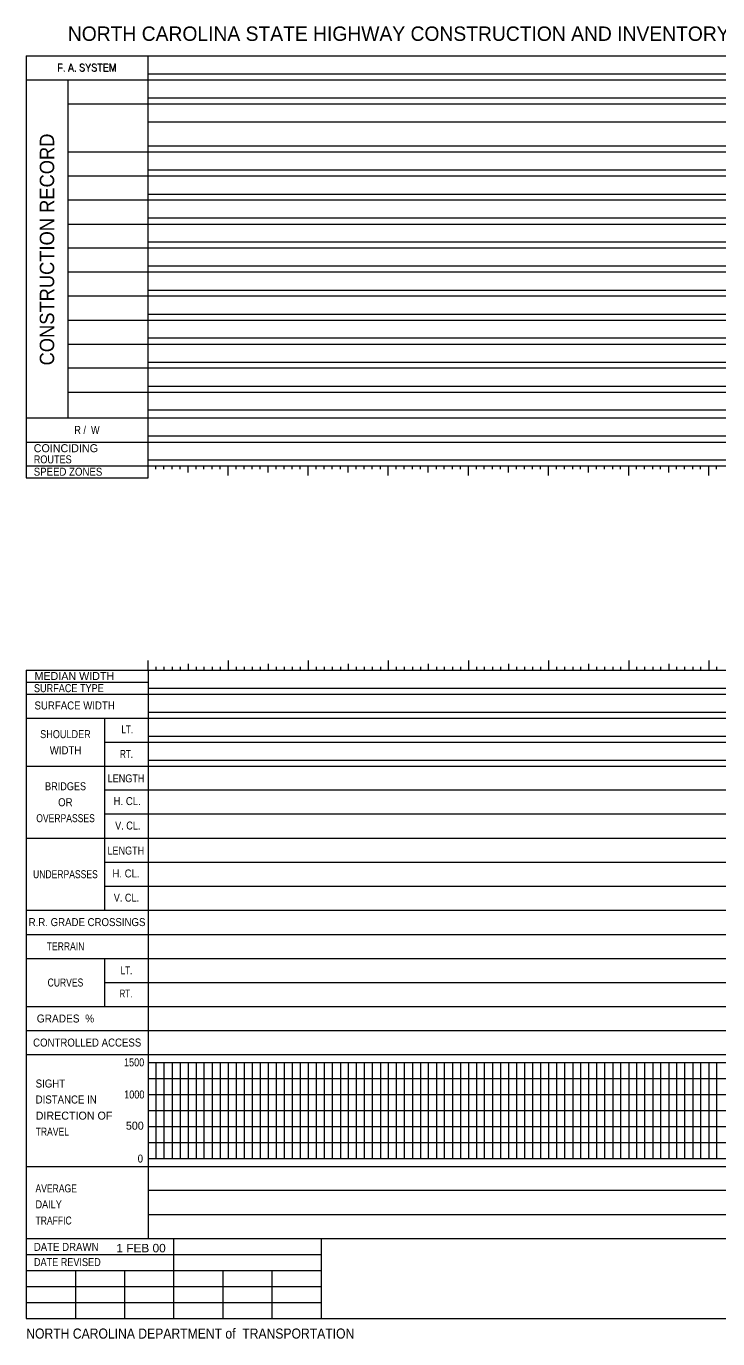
# Model space of a CAD drawing. Extents: x 321778.4 to 321800, y 217573.4 to 217590.2.
# Drawn here: x 321778.44 to 321787.08, y 217573.41 to 217589.83 of the extents above; entities that cross this region are included whole.
import ezdxf
from ezdxf.enums import TextEntityAlignment as Align

# ---------------------------------------------------------------- set-up
doc = ezdxf.new("R2010")
doc.units = 0
doc.header["$LTSCALE"] = 0.04
doc.layers.add('1', color=7, linetype='Continuous', lineweight=13)

msp = doc.modelspace()

# ---------------------------------------------------------------- linework, layer by layer
at = {"layer": '1'}
for p, q in [((321778.4389, 217589.4585), (321799.9889, 217589.4585)), ((321778.4389, 217589.4585), (321778.4389, 217584.177)), ((321779.9621, 217584.177), (321779.9621, 217589.4585)), ((321779.9621, 217589.2299), (321799.9889, 217589.2299)), ((321778.4389, 217589.1579), (321799.9889, 217589.1579)), ((321778.9586, 217589.1579), (321778.9586, 217584.9301)), ((321778.9586, 217588.8546), (321787.6334, 217588.8546)), ((321779.9621, 217588.9317), (321799.9889, 217588.9317)), ((321779.9621, 217588.6307), (321787.6334, 217588.6307)), ((321778.9586, 217588.2554), (321799.9889, 217588.2554)), ((321779.9621, 217588.3326), (321787.629, 217588.3326)), ((321779.9621, 217588.0292), (321799.9889, 217588.0292)), ((321778.9586, 217587.957), (321799.9889, 217587.957)), ((321779.9621, 217587.7284), (321799.9889, 217587.7284)), ((321778.9586, 217587.654), (321799.9889, 217587.654)), ((321779.9621, 217587.4302), (321799.9889, 217587.4302)), ((321778.9586, 217587.3531), (321799.9889, 217587.3531)), ((321778.9586, 217587.0549), (321799.9889, 217587.0549)), ((321779.9621, 217587.1292), (321799.9889, 217587.1292)), ((321778.9586, 217586.7538), (321799.9889, 217586.7538)), ((321779.9621, 217586.8286), (321799.9889, 217586.8286)), ((321778.9586, 217586.4532), (321799.9889, 217586.4532)), ((321779.9621, 217586.5276), (321799.9889, 217586.5276)), ((321779.9621, 217586.227), (321799.9889, 217586.227)), ((321778.9586, 217586.1524), (321799.9889, 217586.1524)), ((321779.9621, 217585.9287), (321799.9889, 217585.9287)), ((321778.9586, 217585.8515), (321799.9889, 217585.8515)), ((321779.9621, 217585.6254), (321799.9889, 217585.6254)), ((321778.9586, 217585.5531), (321799.9889, 217585.5531)), ((321778.9586, 217585.25), (321799.9889, 217585.25)), ((321779.9621, 217585.3271), (321799.9889, 217585.3271)), ((321778.4389, 217584.9301), (321799.9889, 217584.9301)), ((321779.9621, 217585.0288), (321799.9889, 217585.0288)), ((321779.9621, 217584.7038), (321799.9889, 217584.7038)), ((321779.9621, 217584.4031), (321799.9889, 217584.4031)), ((321780.0604, 217584.2874), (321780.0604, 217584.3284)), ((321780.1592, 217584.2874), (321780.1592, 217584.3284)), ((321780.2628, 217584.2874), (321780.2628, 217584.3284)), ((321780.3614, 217584.2874), (321780.3614, 217584.3284)), ((321780.4625, 217584.2468), (321780.4625, 217584.3284)), ((321780.5612, 217584.2874), (321780.5612, 217584.3284)), ((321780.6597, 217584.2874), (321780.6597, 217584.3284)), ((321780.7634, 217584.2874), (321780.7634, 217584.3284)), ((321780.8619, 217584.2874), (321780.8619, 217584.3284)), ((321780.9629, 217584.2081), (321780.9629, 217584.3284)), ((321781.0614, 217584.2874), (321781.0614, 217584.3284)), ((321781.1628, 217584.2874), (321781.1628, 217584.3284)), ((321781.2639, 217584.2874), (321781.2639, 217584.3284)), ((321781.3622, 217584.2874), (321781.3622, 217584.3284)), ((321781.4633, 217584.2468), (321781.4633, 217584.3284)), ((321781.562, 217584.2874), (321781.562, 217584.3284)), ((321781.6631, 217584.2874), (321781.6631, 217584.3284)), ((321781.7643, 217584.2874), (321781.7643, 217584.3284)), ((321781.8629, 217584.2874), (321781.8629, 217584.3284)), ((321781.9639, 217584.2081), (321781.9639, 217584.3284)), ((321782.0626, 217584.2874), (321782.0626, 217584.3284)), ((321782.1636, 217584.2874), (321782.1636, 217584.3284)), ((321782.2648, 217584.2874), (321782.2648, 217584.3284)), ((321782.3659, 217584.2874), (321782.3659, 217584.3284)), ((321782.4645, 217584.2468), (321782.4645, 217584.3284)), ((321782.5631, 217584.2874), (321782.5631, 217584.3284)), ((321782.6641, 217584.2874), (321782.6641, 217584.3284)), ((321782.765, 217584.2874), (321782.765, 217584.3284)), ((321782.8662, 217584.2874), (321782.8662, 217584.3284)), ((321782.9649, 217584.2081), (321782.9649, 217584.3284)), ((321783.0636, 217584.2874), (321783.0636, 217584.3284)), ((321783.1646, 217584.2874), (321783.1646, 217584.3284)), ((321783.2656, 217584.2874), (321783.2656, 217584.3284)), ((321783.3668, 217584.2874), (321783.3668, 217584.3284)), ((321783.4653, 217584.2468), (321783.4653, 217584.3284)), ((321783.5665, 217584.2874), (321783.5665, 217584.3284)), ((321783.665, 217584.2874), (321783.665, 217584.3284)), ((321783.7662, 217584.2874), (321783.7662, 217584.3284)), ((321783.8673, 217584.2874), (321783.8673, 217584.3284)), ((321783.9659, 217584.2081), (321783.9659, 217584.3284)), ((321784.0671, 217584.2874), (321784.0671, 217584.3284)), ((321784.1655, 217584.2874), (321784.1655, 217584.3284)), ((321784.2666, 217584.2874), (321784.2666, 217584.3284)), ((321784.3677, 217584.2874), (321784.3677, 217584.3284)), ((321784.4663, 217584.2468), (321784.4663, 217584.3284)), ((321784.5673, 217584.2874), (321784.5673, 217584.3284)), ((321784.6662, 217584.2874), (321784.6662, 217584.3284)), ((321784.7695, 217584.2874), (321784.7695, 217584.3284)), ((321784.8683, 217584.2874), (321784.8683, 217584.3284)), ((321784.9668, 217584.2081), (321784.9668, 217584.3284)), ((321785.0679, 217584.2874), (321785.0679, 217584.3284)), ((321785.1667, 217584.2874), (321785.1667, 217584.3284)), ((321785.2701, 217584.2874), (321785.2701, 217584.3284)), ((321785.3688, 217584.2874), (321785.3688, 217584.3284)), ((321785.4673, 217584.2468), (321785.4673, 217584.3284)), ((321785.5684, 217584.2874), (321785.5684, 217584.3284)), ((321785.6671, 217584.2874), (321785.6671, 217584.3284)), ((321785.7706, 217584.2874), (321785.7706, 217584.3284)), ((321785.8691, 217584.2874), (321785.8691, 217584.3284)), ((321785.9702, 217584.2081), (321785.9702, 217584.3284)), ((321786.0688, 217584.2874), (321786.0688, 217584.3284)), ((321786.1676, 217584.2874), (321786.1676, 217584.3284)), ((321786.2711, 217584.2874), (321786.2711, 217584.3284)), ((321786.3696, 217584.2874), (321786.3696, 217584.3284)), ((321786.4707, 217584.2468), (321786.4707, 217584.3284)), ((321786.5694, 217584.2874), (321786.5694, 217584.3284)), ((321786.6682, 217584.2874), (321786.6682, 217584.3284)), ((321786.7715, 217584.2874), (321786.7715, 217584.3284)), ((321786.8702, 217584.2874), (321786.8702, 217584.3284)), ((321786.9713, 217584.2081), (321786.9713, 217584.3284)), ((321787.0699, 217584.2874), (321787.0699, 217584.3284)), ((321778.4389, 217584.177), (321779.9621, 217584.177)), ((321779.9621, 217581.7729), (321779.9621, 217581.8932)), ((321780.0604, 217581.8165), (321780.0604, 217581.7729)), ((321780.1592, 217581.8165), (321780.1592, 217581.7729)), ((321780.2628, 217581.8165), (321780.2628, 217581.7729)), ((321780.3614, 217581.8165), (321780.3614, 217581.7729)), ((321780.4625, 217581.8525), (321780.4625, 217581.7729)), ((321780.5612, 217581.8165), (321780.5612, 217581.7729)), ((321780.6597, 217581.8165), (321780.6597, 217581.7729)), ((321780.7634, 217581.8165), (321780.7634, 217581.7729)), ((321780.8619, 217581.8165), (321780.8619, 217581.7729)), ((321780.9629, 217581.8932), (321780.9629, 217581.7729)), ((321781.0614, 217581.8165), (321781.0614, 217581.7729)), ((321781.1628, 217581.8165), (321781.1628, 217581.7729)), ((321781.2639, 217581.8165), (321781.2639, 217581.7729)), ((321781.3622, 217581.8165), (321781.3622, 217581.7729)), ((321781.4633, 217581.8525), (321781.4633, 217581.7729)), ((321781.562, 217581.8165), (321781.562, 217581.7729)), ((321781.6631, 217581.8165), (321781.6631, 217581.7729)), ((321781.7643, 217581.8165), (321781.7643, 217581.7729)), ((321781.8629, 217581.8165), (321781.8629, 217581.7729)), ((321781.9639, 217581.8932), (321781.9639, 217581.7729)), ((321782.0626, 217581.8165), (321782.0626, 217581.7729)), ((321782.1636, 217581.8165), (321782.1636, 217581.7729)), ((321782.2648, 217581.8165), (321782.2648, 217581.7729)), ((321782.3659, 217581.8165), (321782.3659, 217581.7729)), ((321782.4645, 217581.8525), (321782.4645, 217581.7729)), ((321782.5631, 217581.8165), (321782.5631, 217581.7729)), ((321782.6641, 217581.8165), (321782.6641, 217581.7729)), ((321782.765, 217581.8165), (321782.765, 217581.7729)), ((321782.8662, 217581.8165), (321782.8662, 217581.7729)), ((321782.9649, 217581.8932), (321782.9649, 217581.7729)), ((321783.0636, 217581.8165), (321783.0636, 217581.7729)), ((321783.1646, 217581.8165), (321783.1646, 217581.7729)), ((321783.2656, 217581.8165), (321783.2656, 217581.7729)), ((321783.3668, 217581.8165), (321783.3668, 217581.7729)), ((321783.4653, 217581.8525), (321783.4653, 217581.7729)), ((321783.5665, 217581.8165), (321783.5665, 217581.7729)), ((321783.665, 217581.8165), (321783.665, 217581.7729)), ((321783.7662, 217581.8165), (321783.7662, 217581.7729)), ((321783.8673, 217581.8165), (321783.8673, 217581.7729)), ((321783.9659, 217581.8932), (321783.9659, 217581.7729)), ((321784.0671, 217581.8165), (321784.0671, 217581.7729)), ((321784.1655, 217581.8165), (321784.1655, 217581.7729)), ((321784.2666, 217581.8165), (321784.2666, 217581.7729)), ((321784.3677, 217581.8165), (321784.3677, 217581.7729)), ((321784.4663, 217581.8525), (321784.4663, 217581.7729)), ((321784.5673, 217581.8165), (321784.5673, 217581.7729)), ((321784.6662, 217581.8165), (321784.6662, 217581.7729)), ((321784.7695, 217581.8165), (321784.7695, 217581.7729)), ((321784.8683, 217581.8165), (321784.8683, 217581.7729)), ((321784.9668, 217581.8932), (321784.9668, 217581.7729)), ((321785.0679, 217581.8165), (321785.0679, 217581.7729)), ((321785.1667, 217581.8165), (321785.1667, 217581.7729)), ((321785.2701, 217581.8165), (321785.2701, 217581.7729)), ((321785.3688, 217581.8165), (321785.3688, 217581.7729)), ((321785.4673, 217581.8525), (321785.4673, 217581.7729)), ((321785.5684, 217581.8165), (321785.5684, 217581.7729)), ((321785.6671, 217581.8165), (321785.6671, 217581.7729)), ((321785.7706, 217581.8165), (321785.7706, 217581.7729)), ((321785.8691, 217581.8165), (321785.8691, 217581.7729)), ((321785.9702, 217581.8932), (321785.9702, 217581.7729)), ((321786.0688, 217581.8165), (321786.0688, 217581.7729)), ((321786.1676, 217581.8165), (321786.1676, 217581.7729)), ((321786.2711, 217581.8165), (321786.2711, 217581.7729)), ((321786.3696, 217581.8165), (321786.3696, 217581.7729)), ((321786.4707, 217581.8525), (321786.4707, 217581.7729)), ((321786.5694, 217581.8165), (321786.5694, 217581.7729)), ((321786.6682, 217581.8165), (321786.6682, 217581.7729)), ((321786.7715, 217581.8165), (321786.7715, 217581.7729)), ((321786.8702, 217581.8165), (321786.8702, 217581.7729)), ((321786.9713, 217581.8932), (321786.9713, 217581.7729)), ((321787.0699, 217581.8165), (321787.0699, 217581.7729)), ((321778.4389, 217581.7729), (321778.4389, 217573.6664)), ((321778.4389, 217581.624), (321779.9621, 217581.624)), ((321779.9621, 217581.7729), (321779.9621, 217574.665)), ((321778.4389, 217581.4722), (321799.9889, 217581.4722)), ((321779.9621, 217581.5493), (321799.9889, 217581.5493)), ((321778.4389, 217581.174), (321787.8528, 217581.174)), ((321779.9621, 217581.2484), (321799.9889, 217581.2484)), ((321779.4182, 217580.8732), (321787.846, 217580.8732)), ((321779.9621, 217580.9501), (321799.9889, 217580.9501)), ((321779.9621, 217580.6468), (321799.9889, 217580.6468)), ((321778.4389, 217580.5748), (321799.9889, 217580.5748)), ((321790.7061, 217580.2716), (321779.4182, 217580.2716)), ((321790.6808, 217579.9708), (321779.4182, 217579.9708)), ((321779.4182, 217579.6724), (321779.4182, 217578.7701)), ((321779.4182, 217579.3717), (321799.9889, 217579.3717)), ((321779.4182, 217579.0709), (321799.9889, 217579.0709)), ((321778.4389, 217578.7701), (321799.9889, 217578.7701)), ((321778.4389, 217578.4693), (321799.9889, 217578.4693)), ((321778.4389, 217578.1686), (321799.9889, 217578.1686)), ((321779.4182, 217578.1686), (321779.4182, 217577.567)), ((321779.4182, 217577.8678), (321799.9889, 217577.8678)), ((321778.4389, 217577.567), (321799.9889, 217577.567)), ((321778.4389, 217577.2685), (321799.9889, 217577.2685)), ((321778.4389, 217576.968), (321799.9889, 217576.968)), ((321779.9621, 217576.8668), (321799.9889, 217576.8668)), ((321780.0604, 217576.8668), (321780.0604, 217575.6662)), ((321780.1592, 217576.8668), (321780.1592, 217575.6662)), ((321780.2628, 217576.8668), (321780.2628, 217575.6662)), ((321780.3614, 217576.8668), (321780.3614, 217575.6662)), ((321780.4625, 217576.8668), (321780.4625, 217575.6662)), ((321780.5612, 217576.8668), (321780.5612, 217575.6662)), ((321780.6597, 217576.8668), (321780.6597, 217575.6662)), ((321780.7634, 217576.8668), (321780.7634, 217575.6662)), ((321780.8619, 217576.8668), (321780.8619, 217575.6662)), ((321780.9629, 217576.8668), (321780.9629, 217575.6662)), ((321781.0614, 217576.8668), (321781.0614, 217575.6662)), ((321781.1628, 217576.8668), (321781.1628, 217575.6662)), ((321781.2639, 217576.8668), (321781.2639, 217575.6662)), ((321781.3622, 217576.8668), (321781.3622, 217575.6662)), ((321781.4633, 217576.8668), (321781.4633, 217575.6662)), ((321781.562, 217576.8668), (321781.562, 217575.6662)), ((321781.6631, 217576.8668), (321781.6631, 217575.6662)), ((321781.7643, 217576.8668), (321781.7643, 217575.6662)), ((321781.8629, 217576.8668), (321781.8629, 217575.6662)), ((321781.9639, 217576.8668), (321781.9639, 217575.6662)), ((321782.0626, 217576.8668), (321782.0626, 217575.6662)), ((321782.1636, 217576.8668), (321782.1636, 217575.6662)), ((321782.2648, 217576.8668), (321782.2648, 217575.6662)), ((321782.3659, 217576.8668), (321782.3659, 217575.6662)), ((321782.4645, 217576.8668), (321782.4645, 217575.6662)), ((321782.5631, 217576.8668), (321782.5631, 217575.6662)), ((321782.6641, 217576.8668), (321782.6641, 217575.6662)), ((321782.765, 217576.8668), (321782.765, 217575.6662)), ((321782.8662, 217576.8668), (321782.8662, 217575.6662)), ((321782.9649, 217576.8668), (321782.9649, 217575.6662)), ((321783.0636, 217576.8668), (321783.0636, 217575.6662)), ((321783.1646, 217576.8668), (321783.1646, 217575.6662)), ((321783.2656, 217576.8668), (321783.2656, 217575.6662)), ((321783.3668, 217576.8668), (321783.3668, 217575.6662)), ((321783.4653, 217576.8668), (321783.4653, 217575.6662)), ((321783.5665, 217576.8668), (321783.5665, 217575.6662)), ((321783.665, 217576.8668), (321783.665, 217575.6662)), ((321783.7662, 217576.8668), (321783.7662, 217575.6662)), ((321783.8673, 217576.8668), (321783.8673, 217575.6662)), ((321783.9659, 217576.8668), (321783.9659, 217575.6662)), ((321784.0671, 217576.8668), (321784.0671, 217575.6662)), ((321784.1655, 217576.8668), (321784.1655, 217575.6662)), ((321784.2666, 217576.8668), (321784.2666, 217575.6662)), ((321784.3677, 217576.8668), (321784.3677, 217575.6662)), ((321784.4663, 217576.8668), (321784.4663, 217575.6662)), ((321784.5673, 217576.8668), (321784.5673, 217575.6662)), ((321784.6662, 217576.8668), (321784.6662, 217575.6662)), ((321784.7695, 217576.8668), (321784.7695, 217575.6662)), ((321784.8683, 217576.8668), (321784.8683, 217575.6662)), ((321784.9668, 217576.8668), (321784.9668, 217575.6662)), ((321785.0679, 217576.8668), (321785.0679, 217575.6662)), ((321785.1667, 217576.8668), (321785.1667, 217575.6662)), ((321785.2701, 217576.8668), (321785.2701, 217575.6662)), ((321785.3688, 217576.8668), (321785.3688, 217575.6662)), ((321785.4673, 217576.8668), (321785.4673, 217575.6662)), ((321785.5684, 217576.8668), (321785.5684, 217575.6662)), ((321785.6671, 217576.8668), (321785.6671, 217575.6662)), ((321785.7706, 217576.8668), (321785.7706, 217575.6662)), ((321785.8691, 217576.8668), (321785.8691, 217575.6662)), ((321785.9702, 217576.8668), (321785.9702, 217575.6662)), ((321786.0688, 217576.8668), (321786.0688, 217575.6662)), ((321786.1676, 217576.8668), (321786.1676, 217575.6662)), ((321786.2711, 217576.8668), (321786.2711, 217575.6662)), ((321786.3696, 217576.8668), (321786.3696, 217575.6662)), ((321786.4707, 217576.8668), (321786.4707, 217575.6662)), ((321786.5694, 217576.8668), (321786.5694, 217575.6662)), ((321786.6682, 217576.8668), (321786.6682, 217575.6662)), ((321786.7715, 217576.8668), (321786.7715, 217575.6662)), ((321786.8702, 217576.8668), (321786.8702, 217575.6662)), ((321786.9713, 217576.8668), (321786.9713, 217575.6662)), ((321787.0699, 217576.8668), (321787.0699, 217575.6662)), ((321779.9621, 217576.6672), (321799.9889, 217576.6672)), ((321779.9621, 217576.4675), (321799.9889, 217576.4675)), ((321779.9621, 217576.2676), (321799.9889, 217576.2676)), ((321779.9621, 217576.0679), (321799.9889, 217576.0679)), ((321779.9621, 217575.8659), (321799.9889, 217575.8659)), ((321779.9621, 217575.6662), (321799.9889, 217575.6662)), ((321779.9621, 217575.2691), (321799.9889, 217575.2691)), ((321779.9621, 217574.9659), (321799.9889, 217574.9659)), ((321778.4389, 217574.665), (321799.9889, 217574.665)), ((321780.2796, 217574.6674), (321780.2796, 217573.6664)), ((321782.1252, 217574.6674), (321782.1252, 217573.6664)), ((321778.4389, 217574.4654), (321780.2796, 217574.4654)), ((321780.2796, 217574.4654), (321782.1252, 217574.4654)), ((321778.4389, 217574.2656), (321780.2796, 217574.2656)), ((321779.0547, 217574.2656), (321779.0547, 217573.6664)), ((321779.6659, 217574.2656), (321779.6659, 217573.6664)), ((321780.2796, 217574.2656), (321782.1252, 217574.2656)), ((321780.8957, 217574.2656), (321780.8957, 217573.6664)), ((321781.509, 217574.2656), (321781.509, 217573.6664)), ((321778.4389, 217574.0661), (321780.2796, 217574.0661)), ((321780.2796, 217574.0661), (321782.1252, 217574.0661)), ((321778.4389, 217573.8662), (321780.2796, 217573.8662)), ((321780.2796, 217573.8662), (321782.1252, 217573.8662)), ((321778.4389, 217573.6664), (321799.9889, 217573.6664))]:
    msp.add_line(p, q, dxfattribs=at)
for points in [[(321778.4389, 217584.6269), (321779.9621, 217584.6269), (321799.9889, 217584.6269)], [(321778.4389, 217584.3284), (321779.9621, 217584.3284), (321799.9889, 217584.3284)], [(321778.4389, 217581.7729), (321799.224, 217581.7729), (321799.9889, 217581.7729)], [(321779.4182, 217581.174), (321779.4182, 217580.5748), (321779.4182, 217579.6724)], [(321778.4389, 217579.6724), (321779.4182, 217579.6724), (321799.9889, 217579.6724)], [(321778.4389, 217575.5674), (321782.1252, 217575.5674), (321799.9889, 217575.5674)]]:
    msp.add_lwpolyline(points, dxfattribs=at)

# ---------------------------------------------------------------- texts
for s, height, p in [('NORTH CAROLINA STATE HIGHWAY CONSTRUCTION AND INVENTORY DIAGRAM', 0.1802, (321778.9586, 217589.6438)), ('COINCIDING', 0.1001, (321778.5327, 217584.4994)), ('MEDIAN WIDTH', 0.1001, (321778.5421, 217581.6503)), ('DIRECTION OF', 0.1001, (321778.5567, 217576.1522))]:
    msp.add_text(s, height=height, dxfattribs=at).set_placement(p)
for s, height, width, p in [('F. A. SYSTEM', 0.1001, 0.85, (321779.195, 217589.2612)), ('F. A. SYSTEM', 0.1001, 0.85, (321779.2, 217589.2565)), ('R /  W', 0.1001, 0.85, (321779.198, 217584.7279)), ('SHOULDER', 0.1001, 0.85, (321778.9289, 217580.9236)), ('LT.', 0.09961, 0.75, (321779.7017, 217580.9838)), ('WIDTH', 0.1001, 0.9, (321778.9299, 217580.7217)), ('RT.', 0.09961, 0.75, (321779.6924, 217580.6759)), ('BRIDGES', 0.1001, 0.85, (321778.9303, 217580.2716)), ('LENGTH', 0.09961, 0.85, (321779.6862, 217580.3703)), ('OR', 0.1001, 0.9, (321778.9276, 217580.0718)), ('H. CL.', 0.09961, 0.9, (321779.7005, 217580.0864)), ('OVERPASSES', 0.1001, 0.8, (321778.9301, 217579.8723)), ('V. CL.', 0.09961, 0.85, (321779.7078, 217579.7807)), ('LENGTH', 0.09961, 0.85, (321779.6838, 217579.468)), ('UNDERPASSES', 0.1001, 0.8, (321778.9284, 217579.1719)), ('H. CL.', 0.09961, 0.9, (321779.686, 217579.1815)), ('V. CL.', 0.09961, 0.85, (321779.691, 217578.8785)), ('R.R. GRADE CROSSINGS', 0.1001, 0.9, (321779.199, 217578.5729)), ('TERRAIN', 0.1001, 0.8, (321778.9299, 217578.2698)), ('LT.', 0.09961, 0.75, (321779.6921, 217577.9691)), ('CURVES', 0.1001, 0.8, (321778.9289, 217577.8173)), ('RT.', 0.09961, 0.75, (321779.6852, 217577.6801)), ('GRADES  %', 0.09961, 0.95, (321778.9293, 217577.3673)), ('CONTROLLED ACCESS', 0.1001, 0.9, (321779.2004, 217577.0666))]:
    msp.add_text(s, height=height, dxfattribs=dict(at, width=width)).set_placement(p, align=Align.CENTER)
at = {"layer": '1', "width": 0.95}
msp.add_text('CONSTRUCTION RECORD', height=0.1802, rotation=90, dxfattribs=at).set_placement((321778.7878, 217587.0346), align=Align.CENTER)
at = {"layer": '1'}
for s, height, width, p in [('ROUTES', 0.1001, 0.85, (321778.5327, 217584.3598)), ('SPEED ZONES', 0.1001, 0.9, (321778.5327, 217584.2056)), ('SURFACE TYPE', 0.1001, 0.85, (321778.5352, 217581.4988)), ('SURFACE WIDTH', 0.1001, 0.9, (321778.5421, 217581.2822)), ('SIGHT', 0.1001, 0.9, (321778.5567, 217576.554)), ('DISTANCE IN', 0.1001, 0.9, (321778.5567, 217576.3542)), ('TRAVEL', 0.1001, 0.8, (321778.5567, 217575.9524)), ('AVERAGE', 0.1001, 0.8, (321778.5544, 217575.2425)), ('DAILY', 0.1001, 0.85, (321778.5544, 217575.043)), ('TRAFFIC', 0.1001, 0.8, (321778.5544, 217574.8409)), ('DATE DRAWN', 0.1001, 0.9, (321778.5327, 217574.5111)), ('1 FEB 00', 0.1055, 1.05, (321779.565, 217574.4931)), ('DATE REVISED', 0.1001, 0.85, (321778.5352, 217574.321)), ('NORTH CAROLINA DEPARTMENT of  TRANSPORTATION', 0.1262, 0.9, (321778.4389, 217573.4139))]:
    msp.add_text(s, height=height, dxfattribs=dict(at, width=width)).set_placement(p)
for s, width, p in [('1500', 0.85, (321779.9139, 217576.8187)), ('1000', 0.85, (321779.9161, 217576.4169)), ('0', 0.9, (321779.8987, 217575.6154))]:
    msp.add_text(s, height=0.1001, dxfattribs=dict(at, width=width)).set_placement(p, align=Align.RIGHT)
msp.add_text('500', height=0.1001, dxfattribs=at).set_placement((321779.9076, 217576.027), align=Align.RIGHT)

doc.saveas('drawing.dxf')
